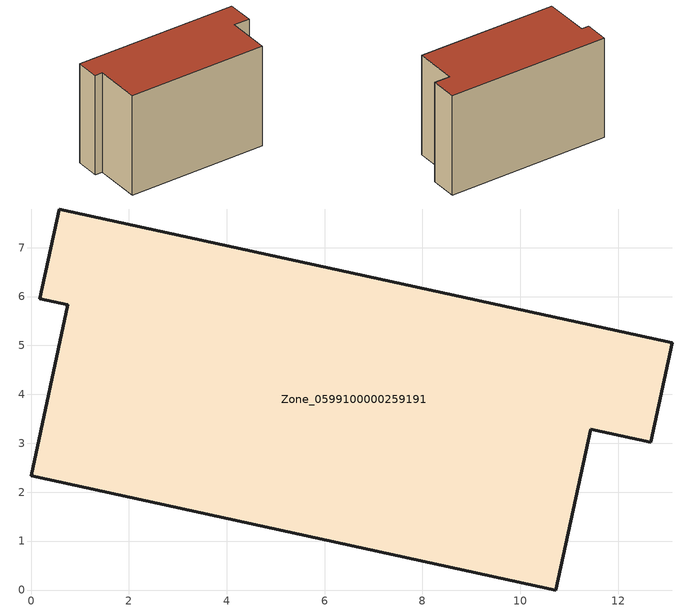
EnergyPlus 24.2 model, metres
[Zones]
Zone_0599100000259191
 floor ground (C_G): 11.44,3.29 10.72,0 0,2.34 0.75,5.83 0.17,5.96 0.57,7.79 13.11,5.05 12.67,3.02 z0
 wall outside (C_F): 0.75,5.83 0,2.34 10.72,0 11.44,3.29 12.67,3.02 13.11,5.05 0.57,7.79 0.17,5.96 0.75,5.83 z0:8.15
 roof outside (C_R): 11.44,3.29 12.67,3.02 13.11,5.05 0.57,7.79 0.17,5.96 0.75,5.83 0,2.34 10.72,0 z8.15
[BUILDING]
Pand.0599100000259191: North Axis=0; Terrain=City; Loads Convergence Tolerance Value=0.04; Temperature Convergence Tolerance Value=0.4; Solar Distribution=FullExterior; Maximum Number of Warmup Days=25; Minimum Number of Warmup Days=1
[Site:Location]
Rotterdam.The.Hague.AP_ZH_NLD Design_Conditions: Latitude=51.96; Longitude=4.45; Time Zone=1; Elevation=-4.5
[SITE:GROUNDTEMPERATURE:BUILDINGSURFACE]
18, 18, 18, 18, 18, 18, 18, 18, 18, 18, 18, 18
[MATERIAL] Thermal Absorptance=0.9; Solar Absorptance=0.7; Visible Absorptance=0.7
Name | Roughness | Thickness | Conductivity | Density | Specific Heat
G.TI.1975-1991 | MediumSmooth | 0.15 | 0.288461 | 540 | 1210
F.TI.1975-1991 | Rough | 0.3 | 0.230769 | 1920 | 840
R.TI.1975-1991 | MediumRough | 0.2 | 0.153846 | 1500 | 1000
[CONSTRUCTION]
C_G: G.TI.1975-1991
C_F: F.TI.1975-1991
C_R: R.TI.1975-1991
[ZONE]
Zone_0599100000259191: Type=1; Multiplier=1; Ceiling Height=Autocalculate; Volume=Autocalculate; Floor Area=autocalculate; Part of Total Floor Area=Yes
[ZONEINFILTRATION:DESIGNFLOWRATE]
Infil_Zone_0599100000259191: Zone or ZoneList or Space or SpaceList=Zone_0599100000259191; Schedule=AlwaysOn; Design Flow Rate Calculation Method=Flow/Area; Flow Rate per Floor Area=0.003; Constant Term Coefficient=1; Temperature Term Coefficient=0; Velocity Term Coefficient=0; Velocity Squared Term Coefficient=0
[HVACTEMPLATE:ZONE:IDEALLOADSAIRSYSTEM]
Zone_0599100000259191: Maximum Heating Supply Air Temperature=50; Minimum Cooling Supply Air Temperature=13; Maximum Heating Supply Air Humidity Ratio=0.0156; Minimum Cooling Supply Air Humidity Ratio=0.0077; Heating Limit=NoLimit; Cooling Limit=NoLimit; Dehumidification Control Type=ConstantSensibleHeatRatio; Cooling Sensible Heat Ratio=0.7; Dehumidification Setpoint=60; Humidification Control Type=None; Humidification Setpoint=30; Outdoor Air Method=None; Outdoor Air Flow Rate per Person=0.00944; Outdoor Air Flow Rate per Zone Floor Area=0; Outdoor Air Flow Rate per Zone=0; Demand Controlled Ventilation Type=None; Outdoor Air Economizer Type=NoEconomizer; Heat Recovery Type=None; Sensible Heat Recovery Effectiveness=0.7; Latent Heat Recovery Effectiveness=0.65
[ZONECONTROL:THERMOSTAT]
ThermostatControl_Zone_0599100000259191: Zone or ZoneList=Zone_0599100000259191; Control Type Schedule=DualSetpointControlType; Control 1=Thermostat_Zone_0599100000259191; Temperature Difference Between Cutout And Setpoint=0
[THERMOSTATSETPOINT:DUALSETPOINT]
Thermostat_Zone_0599100000259191: Heating Setpoint Temperature Schedule=HeatingSetpoint_Zone_0599100000259191; Cooling Setpoint Temperature Schedule=CoolingSetpoint_Zone_0599100000259191
[SCHEDULE:COMPACT]
HeatingSetpoint_Zone_0599100000259191: Through: 12/31, For: AllDays, Until: 24:00, 21
CoolingSetpoint_Zone_0599100000259191: Through: 12/31, For: AllDays, Until: 24:00, 24
DualSetpointControlType: Through: 12/31, For: AllDays, Until: 24:00, 4
AlwaysOn: Through: 12/31, For: AllDays, Until: 24:00, 1
